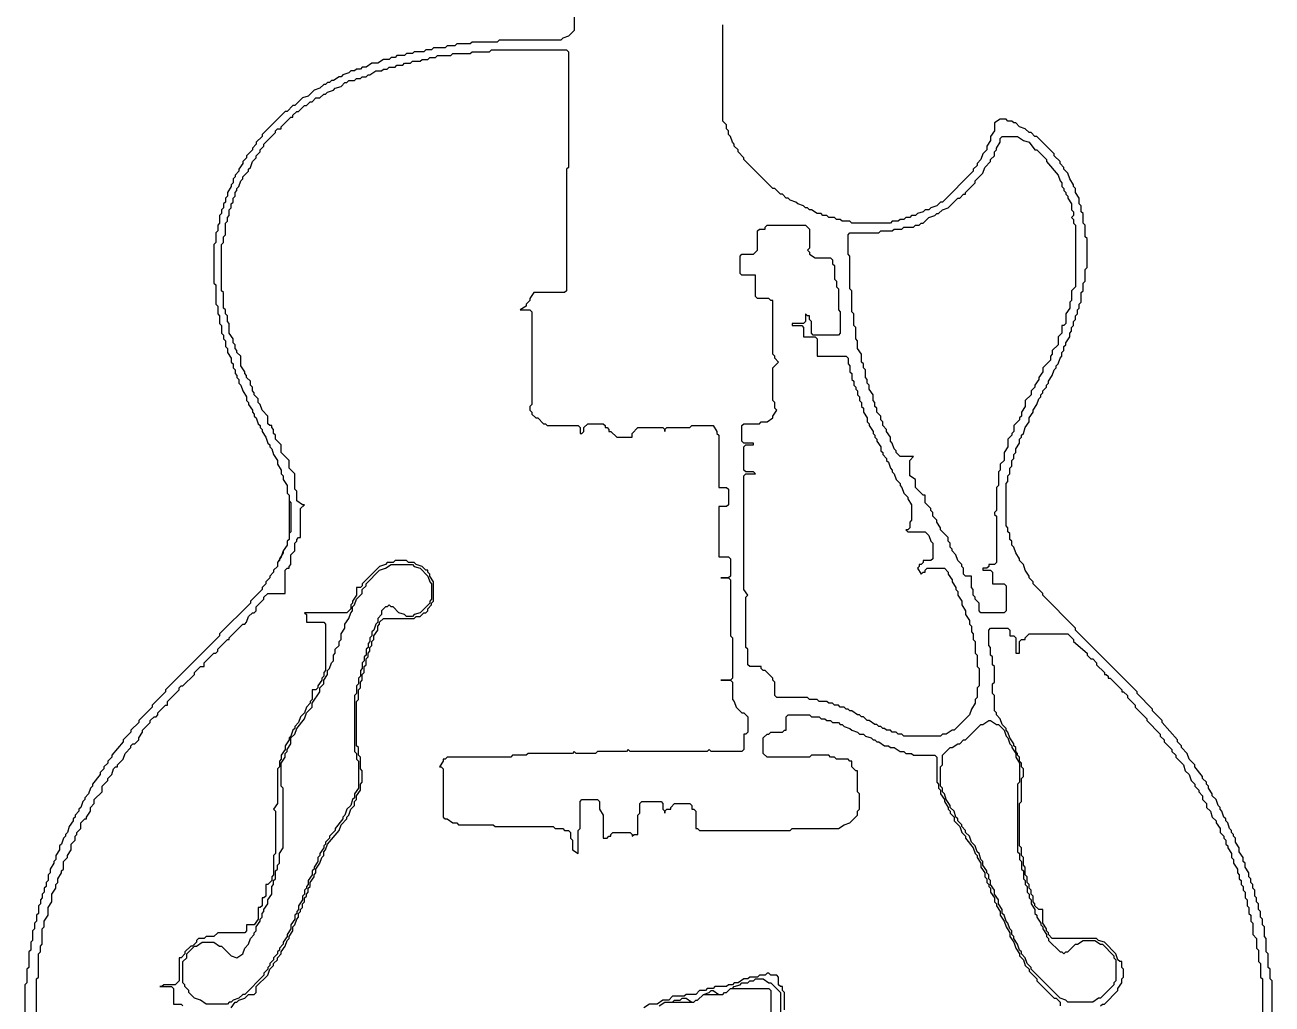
# Model space of a CAD drawing. Extents: x 10 to 581, y 10 to 1145.
# Drawn here: x 10 to 581, y 234 to 683 of the extents above; entities that cross this region are included whole.
import ezdxf

# ---------------------------------------------------------------- set-up
doc = ezdxf.new("R2010")
doc.units = 0
for name, color, linetype in [('BODY_OUTLINE', 7, 'Continuous'), ('CONTROL_CAVITY', 7, 'Continuous'), ('UNKNOWN', 7, 'Continuous')]:
    doc.layers.add(name, color=color, linetype=linetype)

msp = doc.modelspace()

# ---------------------------------------------------------------- linework, layer by layer
at = {"layer": 'BODY_OUTLINE'}
for points in [[(261.61, 722.46), (261.61, 680.08), (258.96, 677.44), (256.32, 676.55), (255.43, 675.67), (227.18, 675.67), (226.3, 674.79), (214.82, 674.79), (213.94, 673.9), (207.76, 673.9), (206.88, 673.02), (203.34, 673.02), (202.46, 672.14), (197.16, 672.14), (196.28, 671.26), (193.63, 671.26), (192.75, 670.37), (188.34, 670.37), (187.45, 669.49), (184.8, 669.49), (183.92, 668.61), (180.39, 668.61), (179.51, 667.72), (177.74, 667.72), (176.86, 666.84), (174.21, 666.84), (171.56, 665.08), (168.91, 665.08), (166.26, 663.31), (164.5, 663.31), (163.62, 662.43), (161.85, 662.43), (160.97, 661.54), (159.2, 661.54), (158.32, 660.66), (155.67, 659.78), (154.79, 658.9), (153.9, 658.9), (151.26, 657.13), (150.37, 657.13), (149.49, 656.25), (148.61, 656.25), (147.72, 655.36), (146.84, 655.36), (145.08, 653.6), (142.43, 652.72), (139.78, 650.07), (137.13, 649.19), (133.6, 645.65), (132.72, 645.65), (130.07, 643.01), (129.19, 643.01), (118.59, 632.41), (118.59, 631.53), (115.94, 628.88), (115.94, 628), (114.18, 626.23), (114.18, 625.35), (111.53, 622.7), (111.53, 621.82), (109.76, 620.05), (109.76, 619.17), (108, 616.52), (108, 615.64), (106.23, 613.87), (106.23, 612.99), (105.35, 612.11), (105.35, 610.34), (104.47, 609.46), (104.47, 608.57), (102.7, 605.93), (102.7, 604.16), (101.82, 603.28), (101.82, 601.51), (100.93, 600.63), (100.93, 598.86), (100.05, 597.98), (100.05, 596.21), (99.17, 595.33), (99.17, 591.8), (98.29, 590.92), (98.29, 588.27), (97.4, 587.39), (97.4, 582.97), (96.52, 582.09), (96.52, 564.43), (97.4, 563.55), (97.4, 554.72), (98.29, 553.84), (98.29, 550.31), (99.17, 549.42), (99.17, 545.89), (100.05, 545.01), (100.05, 541.48), (100.93, 540.59), (100.93, 538.83), (101.82, 537.95), (101.82, 535.3), (102.7, 534.41), (102.7, 532.65), (104.47, 530), (104.47, 528.23), (105.35, 527.35), (105.35, 525.59), (106.23, 524.7), (106.23, 522.94), (107.11, 522.05), (107.11, 521.17), (108, 520.29), (108, 518.52), (108.88, 517.64), (109.76, 514.99), (111.53, 512.34), (111.53, 510.58), (112.41, 509.69), (112.41, 508.81), (114.18, 506.16), (114.18, 505.28), (115.06, 504.4), (115.06, 503.51), (115.94, 502.63), (116.83, 499.98), (117.71, 499.1), (117.71, 498.22), (118.59, 497.33), (118.59, 496.45), (120.36, 493.8), (121.24, 491.15), (122.12, 490.27), (122.12, 489.39), (123.01, 488.51), (123.89, 485.86), (125.65, 483.21), (125.65, 481.44), (127.42, 478.79), (127.42, 477.03), (128.3, 476.15), (128.3, 474.38), (130.07, 471.73), (130.07, 468.2), (130.95, 467.32), (130.95, 464.67), (131.83, 463.79), (131.83, 450.54), (130.95, 449.66), (130.95, 447.01), (130.07, 446.13), (130.07, 444.36), (128.3, 441.71), (128.3, 440.83), (126.54, 438.18), (126.54, 437.3), (125.65, 436.42), (125.65, 434.65), (123.89, 432.89), (123.89, 432), (122.12, 430.24), (122.12, 429.35), (120.36, 427.59), (120.36, 426.71), (118.59, 424.94), (118.59, 424.06), (113.29, 418.76), (113.29, 417.88), (99.17, 403.75), (99.17, 402.87), (74.45, 378.15), (74.45, 377.27), (68.27, 371.09), (68.27, 370.2), (62.09, 364.02), (62.09, 363.14), (58.56, 359.61), (58.56, 358.73), (55.03, 355.2), (55.03, 354.31), (49.73, 348.13), (49.73, 347.25), (47.96, 345.48), (47.96, 344.6), (46.2, 342.84), (46.2, 341.95), (44.43, 340.19), (44.43, 339.3), (40.9, 334.89), (40.9, 334.01), (40.02, 333.12), (39.13, 330.48), (37.37, 328.71), (37.37, 327.83), (36.49, 326.94), (35.6, 324.3), (34.72, 323.41), (34.72, 322.53), (32.95, 320.76), (32.95, 319.88), (32.07, 319), (32.07, 318.12), (30.31, 315.47), (29.42, 312.82), (28.54, 311.94), (28.54, 311.05), (27.66, 310.17), (26.77, 307.52), (25.89, 306.64), (25.89, 304.87), (24.13, 302.22), (24.13, 300.46), (23.24, 299.58), (23.24, 298.69), (21.48, 296.04), (21.48, 294.28), (20.59, 293.4), (20.59, 290.75), (19.71, 289.86), (19.71, 288.1), (18.83, 287.22), (18.83, 285.45), (17.95, 284.57), (17.95, 282.8), (17.06, 281.92), (17.06, 280.15), (16.18, 279.27), (16.18, 275.74), (15.3, 274.86), (15.3, 272.21), (14.41, 271.32), (14.41, 268.68), (13.53, 267.79), (13.53, 263.38), (12.65, 262.5), (12.65, 258.96), (11.77, 258.08), (11.77, 251.02), (10.88, 250.14), (10.88, 243.96), (10, 243.07), (10, 219.24)], [(261.61, 722.46), (261.61, 680.08), (258.96, 677.44), (256.32, 676.55), (255.43, 675.67), (227.18, 675.67), (226.3, 674.79), (214.82, 674.79), (213.94, 673.9), (207.76, 673.9), (206.88, 673.02), (203.34, 673.02), (202.46, 672.14), (197.16, 672.14), (196.28, 671.26), (193.63, 671.26), (192.75, 670.37), (188.34, 670.37), (187.45, 669.49), (184.8, 669.49), (183.92, 668.61), (180.39, 668.61), (179.51, 667.72), (177.74, 667.72), (176.86, 666.84), (174.21, 666.84), (171.56, 665.08), (168.91, 665.08), (166.26, 663.31), (164.5, 663.31), (163.62, 662.43), (161.85, 662.43), (160.97, 661.54), (159.2, 661.54), (158.32, 660.66), (155.67, 659.78), (154.79, 658.9), (153.9, 658.9), (151.26, 657.13), (150.37, 657.13), (149.49, 656.25), (148.61, 656.25), (147.72, 655.36), (146.84, 655.36), (145.08, 653.6), (142.43, 652.72), (139.78, 650.07), (137.13, 649.19), (133.6, 645.65), (132.72, 645.65), (130.07, 643.01), (129.19, 643.01), (118.59, 632.41), (118.59, 631.53), (115.94, 628.88), (115.94, 628), (114.18, 626.23), (114.18, 625.35), (111.53, 622.7), (111.53, 621.82), (109.76, 620.05), (109.76, 619.17), (108, 616.52), (108, 615.64), (106.23, 613.87), (106.23, 612.99), (105.35, 612.11), (105.35, 610.34), (104.47, 609.46), (104.47, 608.57), (102.7, 605.93), (102.7, 604.16), (101.82, 603.28), (101.82, 601.51), (100.93, 600.63), (100.93, 598.86), (100.05, 597.98), (100.05, 596.21), (99.17, 595.33), (99.17, 591.8), (98.29, 590.92), (98.29, 588.27), (97.4, 587.39), (97.4, 582.97), (96.52, 582.09), (96.52, 564.43), (97.4, 563.55), (97.4, 554.72), (98.29, 553.84), (98.29, 550.31), (99.17, 549.42), (99.17, 545.89), (100.05, 545.01), (100.05, 541.48), (100.93, 540.59), (100.93, 538.83), (101.82, 537.95), (101.82, 535.3), (102.7, 534.41), (102.7, 532.65), (104.47, 530), (104.47, 528.23), (105.35, 527.35), (105.35, 525.59), (106.23, 524.7), (106.23, 522.94), (107.11, 522.05), (107.11, 521.17), (108, 520.29), (108, 518.52), (108.88, 517.64), (109.76, 514.99), (111.53, 512.34), (111.53, 510.58), (112.41, 509.69), (112.41, 508.81), (114.18, 506.16), (114.18, 505.28), (115.06, 504.4), (115.06, 503.51), (115.94, 502.63), (116.83, 499.98), (117.71, 499.1), (117.71, 498.22), (118.59, 497.33), (118.59, 496.45), (120.36, 493.8), (121.24, 491.15), (122.12, 490.27), (122.12, 489.39), (123.01, 488.51), (123.89, 485.86), (125.65, 483.21), (125.65, 481.44), (127.42, 478.79), (127.42, 477.03), (128.3, 476.15), (128.3, 474.38), (130.07, 471.73), (130.07, 468.2), (130.95, 467.32), (130.95, 447.01), (130.07, 446.13), (130.07, 444.36), (128.3, 441.71), (127.42, 439.07), (125.65, 436.42), (125.65, 434.65), (123.89, 432.89), (123.89, 432), (122.12, 430.24), (122.12, 429.35), (120.36, 427.59), (120.36, 426.71), (118.59, 424.94), (118.59, 424.06), (113.29, 418.76), (113.29, 417.88), (99.17, 403.75), (99.17, 402.87), (74.45, 378.15), (74.45, 377.27), (68.27, 371.09), (68.27, 370.2), (62.09, 364.02), (62.09, 363.14), (58.56, 359.61), (58.56, 358.73), (55.03, 355.2), (55.03, 354.31), (49.73, 348.13), (49.73, 347.25), (47.96, 345.48), (47.96, 344.6), (46.2, 342.84), (46.2, 341.95), (44.43, 340.19), (44.43, 339.3), (40.9, 334.89), (40.9, 334.01), (40.02, 333.12), (39.13, 330.48), (37.37, 328.71), (37.37, 327.83), (36.49, 326.94), (35.6, 324.3), (34.72, 323.41), (34.72, 322.53), (32.95, 320.76), (32.95, 319.88), (32.07, 319), (32.07, 318.12), (30.31, 315.47), (29.42, 312.82), (28.54, 311.94), (28.54, 311.05), (27.66, 310.17), (26.77, 307.52), (25.89, 306.64), (25.89, 304.87), (24.13, 302.22), (24.13, 300.46), (23.24, 299.58), (23.24, 298.69), (21.48, 296.04), (21.48, 294.28), (20.59, 293.4), (20.59, 290.75), (19.71, 289.86), (19.71, 288.1), (18.83, 287.22), (18.83, 285.45), (17.95, 284.57), (17.95, 282.8), (17.06, 281.92), (17.06, 280.15), (16.18, 279.27), (16.18, 275.74), (15.3, 274.86), (15.3, 272.21), (14.41, 271.32), (14.41, 268.68), (13.53, 267.79), (13.53, 263.38), (12.65, 262.5), (12.65, 258.96), (11.77, 258.08), (11.77, 251.02), (10.88, 250.14), (10.88, 243.96), (10, 243.07), (10, 219.24)], [(581.21, 213.06), (581.21, 244.84), (580.32, 245.72), (580.32, 250.14), (579.44, 251.02), (579.44, 257.2), (578.56, 258.08), (578.56, 264.26), (577.67, 265.14), (577.67, 269.56), (576.79, 270.44), (576.79, 273.09), (575.91, 273.97), (575.91, 276.62), (575.03, 277.5), (575.03, 280.15), (574.14, 281.04), (574.14, 282.8), (573.26, 283.68), (573.26, 286.33), (572.38, 287.22), (572.38, 288.98), (571.49, 289.86), (571.49, 291.63), (570.61, 292.51), (570.61, 294.28), (568.85, 296.93), (568.85, 298.69), (567.96, 299.58), (567.96, 301.34), (566.2, 303.99), (566.2, 305.76), (564.43, 308.4), (564.43, 310.17), (563.55, 311.05), (563.55, 311.94), (562.67, 312.82), (562.67, 313.7), (561.78, 314.58), (560.9, 317.23), (560.02, 318.12), (560.02, 319), (559.13, 319.88), (558.25, 322.53), (557.37, 323.41), (557.37, 324.3), (556.49, 325.18), (555.6, 327.83), (553.84, 329.59), (553.84, 330.48), (552.07, 333.12), (552.07, 334.01), (551.19, 334.89), (551.19, 335.77), (549.42, 337.54), (549.42, 338.42), (545.89, 342.84), (545.89, 343.72), (543.24, 346.37), (542.36, 349.02), (539.71, 351.66), (539.71, 352.55), (537.95, 354.31), (537.95, 355.2), (530.88, 363.14), (530.88, 364.02), (526.47, 368.44), (526.47, 369.32), (519.41, 376.38), (519.41, 377.27), (491.15, 405.52), (491.15, 406.4), (476.15, 421.41), (476.15, 422.29), (471.73, 426.71), (471.73, 427.59), (469.97, 429.35), (469.97, 430.24), (468.2, 432.89), (467.32, 435.53), (465.55, 437.3), (465.55, 438.18), (463.79, 440.83), (462.9, 443.48), (462.02, 444.36), (462.02, 446.13), (461.14, 447.01), (461.14, 449.66), (460.25, 450.54), (460.25, 452.31), (459.37, 453.19), (459.37, 472.61), (460.25, 473.5), (460.25, 476.15), (461.14, 477.03), (461.14, 479.68), (462.02, 480.56), (462.02, 483.21), (462.9, 484.09), (462.9, 485.86), (463.79, 486.74), (463.79, 488.51), (465.55, 491.15), (465.55, 492.92), (466.43, 493.8), (466.43, 494.69), (467.32, 495.57), (468.2, 498.22), (469.97, 500.87), (469.97, 502.63), (471.73, 505.28), (471.73, 506.16), (473.5, 508.81), (474.38, 511.46), (475.26, 512.34), (475.26, 513.23), (476.15, 514.11), (476.15, 514.99), (477.91, 516.76), (477.91, 517.64), (478.79, 518.52), (478.79, 519.41), (480.56, 522.05), (481.44, 524.7), (482.33, 525.59), (482.33, 526.47), (483.21, 527.35), (484.09, 530), (484.97, 530.88), (484.97, 532.65), (485.86, 533.53), (485.86, 535.3), (486.74, 536.18), (486.74, 537.06), (488.51, 539.71), (488.51, 541.48), (489.39, 542.36), (489.39, 544.13), (490.27, 545.01), (490.27, 546.77), (491.15, 547.66), (491.15, 549.42), (492.04, 550.31), (492.04, 552.07), (492.92, 552.95), (492.92, 554.72), (493.8, 555.6), (493.8, 560.02), (494.69, 560.9), (494.69, 564.43), (495.57, 565.31), (495.57, 570.61), (496.45, 571.49), (496.45, 584.74), (495.57, 585.62), (495.57, 590.92), (494.69, 591.8), (494.69, 596.21), (493.8, 597.1), (493.8, 599.75), (492.92, 600.63), (492.92, 603.28), (491.15, 605.93), (491.15, 607.69), (490.27, 608.57), (490.27, 609.46), (488.51, 612.11), (487.62, 614.75), (485.86, 616.52), (485.86, 617.4), (484.09, 619.17), (484.09, 620.05), (481.44, 622.7), (481.44, 623.58), (473.5, 631.53), (472.61, 631.53), (470.85, 633.29), (469.97, 633.29), (468.2, 635.06), (465.55, 635.94), (463.79, 637.71), (462.9, 637.71), (462.02, 638.59), (460.25, 638.59), (459.37, 639.47), (456.72, 639.47), (454.07, 637.71), (454.07, 634.18), (452.31, 631.53), (452.31, 629.76), (450.54, 627.11), (450.54, 625.35), (448.78, 623.58), (447.89, 620.93), (446.13, 619.17), (446.13, 618.29), (444.36, 616.52), (444.36, 615.64), (430.24, 601.51), (429.35, 601.51), (427.59, 599.75), (424.94, 598.86), (424.06, 597.98), (422.29, 597.98), (421.41, 597.1), (418.76, 596.21), (417.88, 595.33), (416.11, 595.33), (415.23, 594.45), (413.46, 594.45), (412.58, 593.57), (410.81, 593.57), (409.93, 592.68), (407.28, 592.68), (406.4, 591.8), (388.74, 591.8), (387.86, 592.68), (384.33, 592.68), (383.45, 593.57), (381.68, 593.57), (380.8, 594.45), (378.15, 594.45), (377.27, 595.33), (375.5, 595.33), (374.62, 596.21), (372.85, 596.21), (370.2, 597.98), (369.32, 597.98), (368.44, 598.86), (367.56, 598.86), (366.67, 599.75), (364.02, 600.63), (363.14, 601.51), (360.49, 602.39), (359.61, 603.28), (358.73, 603.28), (356.96, 605.04), (356.08, 605.04), (353.43, 607.69), (352.55, 607.69), (339.3, 620.93), (339.3, 621.82), (336.66, 624.47), (336.66, 625.35), (334.89, 627.11), (334.89, 628), (334.01, 628.88), (333.12, 631.53), (332.24, 632.41), (332.24, 634.18), (331.36, 635.06), (331.36, 636.83), (329.59, 638.59), (329.59, 682.73)], [(581.21, 213.06), (581.21, 244.84), (580.32, 245.72), (580.32, 250.14), (579.44, 251.02), (579.44, 257.2), (578.56, 258.08), (578.56, 264.26), (577.67, 265.14), (577.67, 269.56), (576.79, 270.44), (576.79, 273.09), (575.91, 273.97), (575.91, 276.62), (575.03, 277.5), (575.03, 280.15), (574.14, 281.04), (574.14, 282.8), (573.26, 283.68), (573.26, 286.33), (572.38, 287.22), (572.38, 288.98), (571.49, 289.86), (571.49, 291.63), (570.61, 292.51), (570.61, 294.28), (568.85, 296.93), (568.85, 298.69), (567.96, 299.58), (567.96, 301.34), (566.2, 303.99), (566.2, 305.76), (564.43, 308.4), (564.43, 310.17), (563.55, 311.05), (563.55, 311.94), (562.67, 312.82), (562.67, 313.7), (561.78, 314.58), (560.9, 317.23), (560.02, 318.12), (560.02, 319), (559.13, 319.88), (558.25, 322.53), (557.37, 323.41), (557.37, 324.3), (556.49, 325.18), (555.6, 327.83), (553.84, 329.59), (553.84, 330.48), (552.07, 333.12), (552.07, 334.01), (551.19, 334.89), (551.19, 335.77), (549.42, 337.54), (549.42, 338.42), (545.89, 342.84), (545.89, 343.72), (543.24, 346.37), (542.36, 349.02), (539.71, 351.66), (539.71, 352.55), (537.95, 354.31), (537.95, 355.2), (530.88, 363.14), (530.88, 364.02), (526.47, 368.44), (526.47, 369.32), (519.41, 376.38), (519.41, 377.27), (491.15, 405.52), (491.15, 406.4), (476.15, 421.41), (476.15, 422.29), (471.73, 426.71), (471.73, 427.59), (469.97, 429.35), (469.97, 430.24), (468.2, 432.89), (467.32, 435.53), (465.55, 437.3), (465.55, 438.18), (463.79, 440.83), (462.9, 443.48), (462.02, 444.36), (462.02, 446.13), (461.14, 447.01), (461.14, 449.66), (460.25, 450.54), (460.25, 452.31), (459.37, 453.19), (459.37, 472.61), (460.25, 473.5), (460.25, 476.15), (461.14, 477.03), (461.14, 479.68), (462.02, 480.56), (462.02, 483.21), (462.9, 484.09), (462.9, 485.86), (463.79, 486.74), (463.79, 488.51), (465.55, 491.15), (465.55, 492.92), (466.43, 493.8), (466.43, 494.69), (467.32, 495.57), (468.2, 498.22), (469.97, 500.87), (469.97, 502.63), (471.73, 505.28), (471.73, 506.16), (473.5, 508.81), (474.38, 511.46), (475.26, 512.34), (475.26, 513.23), (476.15, 514.11), (476.15, 514.99), (477.91, 516.76), (477.91, 517.64), (478.79, 518.52), (478.79, 519.41), (480.56, 522.05), (481.44, 524.7), (482.33, 525.59), (482.33, 526.47), (483.21, 527.35), (484.09, 530), (484.97, 530.88), (484.97, 532.65), (485.86, 533.53), (485.86, 535.3), (486.74, 536.18), (486.74, 537.06), (488.51, 539.71), (488.51, 541.48), (489.39, 542.36), (489.39, 544.13), (490.27, 545.01), (490.27, 546.77), (491.15, 547.66), (491.15, 549.42), (492.04, 550.31), (492.04, 552.07), (492.92, 552.95), (492.92, 554.72), (493.8, 555.6), (493.8, 560.02), (494.69, 560.9), (494.69, 564.43), (495.57, 565.31), (495.57, 570.61), (496.45, 571.49), (496.45, 584.74), (495.57, 585.62), (495.57, 590.92), (494.69, 591.8), (494.69, 596.21), (493.8, 597.1), (493.8, 599.75), (492.92, 600.63), (492.92, 603.28), (491.15, 605.93), (491.15, 607.69), (490.27, 608.57), (490.27, 609.46), (488.51, 612.11), (487.62, 614.75), (485.86, 616.52), (485.86, 617.4), (484.09, 619.17), (484.09, 620.05), (481.44, 622.7), (481.44, 623.58), (473.5, 631.53), (472.61, 631.53), (470.85, 633.29), (469.97, 633.29), (468.2, 635.06), (465.55, 635.94), (463.79, 637.71), (462.9, 637.71), (462.02, 638.59), (460.25, 638.59), (459.37, 639.47), (456.72, 639.47), (454.07, 637.71), (454.07, 634.18), (452.31, 631.53), (452.31, 629.76), (450.54, 627.11), (450.54, 625.35), (448.78, 623.58), (447.89, 620.93), (446.13, 619.17), (446.13, 618.29), (444.36, 616.52), (444.36, 615.64), (430.24, 601.51), (429.35, 601.51), (427.59, 599.75), (424.94, 598.86), (424.06, 597.98), (422.29, 597.98), (421.41, 597.1), (418.76, 596.21), (417.88, 595.33), (416.11, 595.33), (415.23, 594.45), (413.46, 594.45), (412.58, 593.57), (410.81, 593.57), (409.93, 592.68), (407.28, 592.68), (406.4, 591.8), (388.74, 591.8), (387.86, 592.68), (384.33, 592.68), (383.45, 593.57), (381.68, 593.57), (380.8, 594.45), (378.15, 594.45), (377.27, 595.33), (375.5, 595.33), (374.62, 596.21), (372.85, 596.21), (370.2, 597.98), (369.32, 597.98), (368.44, 598.86), (367.56, 598.86), (366.67, 599.75), (364.02, 600.63), (363.14, 601.51), (360.49, 602.39), (359.61, 603.28), (358.73, 603.28), (356.96, 605.04), (356.08, 605.04), (353.43, 607.69), (352.55, 607.69), (339.3, 620.93), (339.3, 621.82), (336.66, 624.47), (336.66, 625.35), (334.89, 627.11), (334.89, 628), (334.01, 628.88), (333.12, 631.53), (332.24, 632.41), (332.24, 634.18), (331.36, 635.06), (331.36, 636.83), (329.59, 638.59), (329.59, 682.73)], [(15.3, 209.52), (15.3, 245.72), (16.18, 246.6), (16.18, 257.2), (17.06, 258.08), (17.06, 260.73), (17.95, 261.61), (17.95, 268.68), (18.83, 269.56), (18.83, 272.21), (20.59, 274.86), (20.59, 278.39), (22.36, 281.04), (22.36, 284.57), (24.13, 287.22), (24.13, 288.98), (25.01, 289.86), (25.01, 291.63), (26.77, 294.28), (26.77, 295.16), (27.66, 296.04), (27.66, 299.58), (29.42, 301.34), (29.42, 302.22), (31.19, 304.87), (31.19, 307.52), (32.95, 309.29), (32.95, 311.05), (33.84, 311.94), (33.84, 312.82), (35.6, 314.58), (35.6, 317.23), (37.37, 319), (38.25, 319), (38.25, 319.88), (40.02, 322.53), (40.02, 324.3), (41.78, 326.06), (41.78, 327.83), (45.31, 331.36), (45.31, 334.01), (47.96, 336.66), (47.96, 337.54), (49.73, 339.3), (50.61, 341.95), (51.49, 342.84), (52.38, 342.84), (52.38, 343.72), (55.03, 346.37), (55.91, 349.02), (58.56, 351.66), (58.56, 352.55), (59.44, 353.43), (60.32, 353.43), (62.09, 355.2), (62.09, 356.08), (63.85, 358.73), (63.85, 359.61), (67.39, 363.14), (67.39, 364.02), (69.15, 365.79), (70.03, 365.79), (70.92, 366.67), (70.92, 367.56), (74.45, 371.09), (75.33, 371.09), (75.33, 372.85), (80.63, 378.15), (80.63, 379.03), (81.51, 379.92), (82.39, 379.92), (87.69, 385.21), (87.69, 386.1), (90.34, 388.74), (92.11, 388.74), (92.11, 390.51), (96.52, 394.92), (97.4, 394.92), (98.29, 395.81), (98.29, 396.69), (102.7, 401.1), (103.58, 401.1), (103.58, 401.99), (109.76, 408.17), (110.65, 408.17), (111.53, 409.05), (112.41, 411.7), (114.18, 413.46), (115.06, 413.46), (115.94, 414.35), (115.94, 416.11), (119.47, 419.64), (119.47, 420.53), (121.24, 422.29), (129.19, 422.29), (129.19, 432.89), (130.07, 433.77), (130.95, 433.77), (130.95, 434.65), (131.83, 435.53), (131.83, 439.95), (133.6, 441.71), (133.6, 445.25), (134.48, 446.13), (134.48, 447.01), (135.37, 447.89), (136.25, 447.89), (136.25, 461.14), (138.01, 462.9), (137.13, 462.9), (134.48, 464.67), (134.48, 469.08), (133.6, 469.97), (133.6, 477.03), (130.95, 479.68), (130.95, 483.21), (127.42, 486.74), (127.42, 490.27), (124.77, 492.92), (124.77, 494.69), (123.89, 495.57), (123.89, 497.33), (123.01, 498.22), (123.01, 499.1), (122.12, 499.1), (121.24, 499.98), (121.24, 503.51), (118.59, 506.16), (117.71, 508.81), (116.83, 509.69), (116.83, 511.46), (115.06, 513.23), (115.06, 514.11), (114.18, 514.99), (114.18, 516.76), (113.29, 517.64), (113.29, 519.41), (111.53, 521.17), (111.53, 522.05), (110.65, 522.94), (110.65, 523.82), (108.88, 526.47), (108.88, 530.88), (107.11, 532.65), (107.11, 533.53), (106.23, 534.41), (106.23, 536.18), (105.35, 537.06), (105.35, 538.83), (103.58, 541.48), (103.58, 545.89), (102.7, 546.77), (102.7, 549.42), (101.82, 550.31), (101.82, 552.07), (100.93, 552.95), (100.93, 560.02), (100.05, 560.9), (100.05, 582.09), (100.93, 582.97), (100.93, 585.62), (101.82, 586.5), (101.82, 591.8), (102.7, 592.68), (102.7, 594.45), (103.58, 595.33), (103.58, 597.98), (104.47, 598.86), (104.47, 600.63), (105.35, 601.51), (105.35, 603.28), (106.23, 604.16), (106.23, 605.93), (107.11, 606.81), (107.11, 607.69), (108, 608.57), (108.88, 611.22), (109.76, 612.11), (109.76, 612.99), (112.41, 615.64), (112.41, 616.52), (113.29, 617.4), (114.18, 620.05), (115.94, 621.82), (115.94, 622.7), (117.71, 624.47), (117.71, 625.35), (119.47, 627.11), (119.47, 628), (124.77, 633.29), (124.77, 634.18), (125.65, 635.06), (127.42, 635.06), (127.42, 635.94), (131.83, 640.36), (132.72, 640.36), (132.72, 641.24), (134.48, 643.01), (135.37, 643.01), (138.01, 645.65), (138.9, 645.65), (140.66, 647.42), (141.54, 647.42), (143.31, 649.19), (145.08, 649.19), (146.84, 650.95), (147.72, 650.95), (148.61, 651.83), (151.26, 652.72), (152.14, 653.6), (154.79, 654.48), (156.55, 656.25), (157.44, 656.25), (158.32, 657.13), (160.97, 657.13), (161.85, 658.01), (163.62, 658.01), (164.5, 658.9), (166.26, 658.9), (167.15, 659.78), (168.03, 659.78), (170.68, 661.54), (173.33, 661.54), (174.21, 662.43), (175.98, 662.43), (176.86, 663.31), (179.51, 663.31), (180.39, 664.19), (183.04, 664.19), (183.92, 665.08), (186.57, 665.08), (187.45, 665.96), (190.98, 665.96), (191.87, 666.84), (194.52, 666.84), (195.4, 667.72), (198.05, 667.72), (198.93, 668.61), (205.11, 668.61), (205.99, 669.49), (213.94, 669.49), (214.82, 670.37), (222.77, 670.37), (223.65, 671.26), (258.08, 671.26), (258.96, 670.37), (258.96, 617.4), (258.08, 616.52), (258.08, 560.9), (257.2, 560.02), (243.07, 560.02), (241.31, 557.37), (241.31, 556.49), (239.54, 554.72), (239.54, 553.84), (236.89, 552.07), (241.31, 552.07), (242.19, 551.19), (242.19, 508.81), (241.31, 507.93), (241.31, 506.16), (242.19, 505.28), (242.19, 504.4), (243.96, 502.63), (244.84, 502.63), (247.49, 499.98), (248.37, 499.98), (249.25, 499.1), (263.38, 499.1), (264.26, 498.22), (264.26, 495.57), (265.14, 495.57), (266.03, 496.45), (266.03, 498.22), (267.79, 499.98), (274.86, 499.98), (275.74, 499.1), (275.74, 498.22), (276.62, 498.22), (277.5, 497.33), (277.5, 496.45), (278.39, 496.45), (281.04, 493.8), (288.1, 493.8), (288.1, 495.57), (290.75, 498.22), (302.22, 498.22), (303.11, 497.33), (303.11, 496.45), (303.11, 497.33), (303.99, 498.22), (314.58, 498.22), (315.47, 499.1), (325.18, 499.1), (326.94, 496.45), (326.94, 495.57), (327.83, 494.69), (327.83, 470.85), (331.36, 470.85), (332.24, 469.97), (332.24, 462.9), (331.36, 462.02), (327.83, 462.02), (327.83, 439.07), (332.24, 439.07), (333.12, 438.18), (333.12, 430.24), (332.24, 429.35), (328.71, 429.35), (332.24, 429.35), (333.12, 428.47), (333.12, 402.87), (334.01, 401.99), (334.01, 383.45), (333.12, 382.56), (328.71, 382.56), (333.12, 382.56), (334.01, 381.68), (334.01, 373.74), (334.89, 372.85), (335.77, 370.2), (338.42, 367.56), (339.3, 367.56), (341.07, 365.79), (341.07, 358.73), (340.19, 357.84), (339.3, 357.84), (339.3, 350.78), (338.42, 349.9), (324.3, 349.9), (323.41, 350.78), (322.53, 349.9), (287.22, 349.9), (286.33, 350.78), (285.45, 349.9), (272.21, 349.9), (271.32, 349.02), (262.5, 349.02), (261.61, 349.9), (260.73, 349.02), (240.42, 349.02), (239.54, 348.13), (233.36, 348.13), (232.48, 347.25), (203.34, 347.25), (202.46, 346.37), (201.58, 346.37), (201.58, 345.48), (199.81, 342.84), (200.7, 342.84), (201.58, 341.95), (201.58, 319.88), (202.46, 319), (203.34, 319), (205.99, 317.23), (207.76, 317.23), (208.64, 316.35), (224.53, 316.35), (225.42, 315.47), (251.9, 315.47), (252.78, 314.58), (256.32, 314.58), (257.2, 313.7), (258.96, 313.7), (259.85, 312.82), (259.85, 310.17), (260.73, 309.29), (260.73, 304.87), (263.38, 303.11), (263.38, 313.7), (264.26, 314.58), (264.26, 326.94), (265.14, 327.83), (272.21, 327.83), (273.09, 326.94), (273.09, 323.41), (274.86, 320.76), (274.86, 310.17), (276.62, 310.17), (277.5, 311.05), (278.39, 311.05), (278.39, 311.94), (279.27, 312.82), (287.22, 312.82), (288.1, 311.94), (288.1, 311.05), (288.98, 311.94), (290.75, 311.94), (290.75, 320.76), (291.63, 321.65), (291.63, 326.06), (292.51, 326.94), (301.34, 326.94), (302.22, 326.06), (302.22, 323.41), (303.11, 322.53), (303.11, 321.65), (303.11, 322.53), (303.99, 323.41), (305.76, 323.41), (305.76, 324.3), (307.52, 326.06), (314.58, 326.06), (315.47, 325.18), (315.47, 323.41), (316.35, 323.41), (317.23, 322.53), (317.23, 314.58), (318.12, 314.58), (319, 313.7), (360.49, 313.7), (361.38, 314.58), (382.56, 314.58), (385.21, 316.35), (387.86, 317.23), (391.39, 320.76), (391.39, 322.53), (392.28, 323.41), (392.28, 330.48), (391.39, 331.36), (391.39, 341.07), (390.51, 341.07), (388.74, 342.84), (388.74, 345.48), (387.86, 345.48), (386.98, 346.37), (381.68, 346.37), (380.8, 347.25), (379.03, 347.25), (378.15, 348.13), (370.2, 348.13), (369.32, 347.25), (349.9, 347.25), (348.13, 349.02), (348.13, 356.08), (349.9, 357.84), (350.78, 357.84), (351.66, 358.73), (356.96, 358.73), (357.84, 359.61), (358.73, 359.61), (358.73, 365.79), (359.61, 366.67), (369.32, 366.67), (370.2, 365.79), (373.74, 365.79), (374.62, 364.91), (376.38, 364.91), (377.27, 364.02), (379.03, 364.02), (379.92, 363.14), (382.56, 363.14), (383.45, 362.26), (384.33, 362.26), (385.21, 361.38), (387.86, 360.49), (388.74, 359.61), (391.39, 358.73), (392.28, 357.84), (394.04, 357.84), (394.92, 356.96), (397.57, 356.08), (398.46, 355.2), (399.34, 355.2), (400.22, 354.31), (401.1, 354.31), (403.75, 352.55), (405.52, 352.55), (406.4, 351.66), (408.17, 351.66), (410.81, 349.9), (412.58, 349.9), (413.46, 349.02), (416.11, 349.02), (416.99, 348.13), (426.71, 348.13), (427.59, 347.25), (427.59, 335.77), (428.47, 334.89), (428.47, 333.12), (429.35, 332.24), (429.35, 330.48), (431.12, 327.83), (431.12, 326.94), (432.89, 324.3), (432.89, 323.41), (433.77, 322.53), (433.77, 321.65), (435.53, 319.88), (435.53, 318.12), (438.18, 315.47), (439.07, 312.82), (440.83, 311.05), (440.83, 310.17), (444.36, 305.76), (445.25, 303.11), (446.13, 302.22), (446.13, 301.34), (447.89, 298.69), (447.89, 296.93), (449.66, 294.28), (449.66, 292.51), (450.54, 291.63), (450.54, 289.86), (451.43, 288.98), (451.43, 288.1), (452.31, 287.22), (452.31, 285.45), (454.07, 282.8), (454.07, 281.04), (454.96, 280.15), (454.96, 279.27), (456.72, 276.62), (456.72, 274.86), (458.49, 272.21), (459.37, 269.56), (461.14, 266.91), (461.14, 265.14), (462.9, 262.5), (463.79, 259.85), (465.55, 257.2), (465.55, 256.32), (467.32, 254.55), (468.2, 251.9), (469.97, 250.14), (469.97, 249.25), (473.5, 245.72), (473.5, 244.84), (481.44, 236.89), (482.33, 236.89), (484.09, 235.13), (484.09, 233.36)], [(502.63, 233.36), (503.51, 234.24), (504.4, 234.24), (510.58, 240.42), (510.58, 241.31), (512.34, 243.96), (512.34, 245.72), (513.23, 246.6), (513.23, 250.14), (512.34, 251.02), (512.34, 253.67), (511.46, 253.67), (510.58, 254.55), (509.69, 257.2), (504.4, 262.5), (501.75, 263.38), (500.87, 264.26), (480.56, 264.26), (478.79, 266.03), (478.79, 266.91), (477.91, 267.79), (477.91, 268.68), (476.15, 271.32), (476.15, 277.5), (474.38, 277.5), (472.61, 279.27), (472.61, 280.15), (471.73, 281.04), (471.73, 283.68), (470.85, 284.57), (470.85, 286.33), (469.97, 287.22), (469.97, 288.98), (469.08, 289.86), (469.08, 292.51), (468.2, 293.4), (468.2, 296.93), (467.32, 297.81), (467.32, 301.34), (466.43, 302.22), (466.43, 305.76), (465.55, 306.64), (465.55, 326.06), (466.43, 326.94), (466.43, 337.54), (467.32, 338.42), (467.32, 341.95), (466.43, 342.84), (466.43, 344.6), (465.55, 345.48), (465.55, 347.25), (464.67, 348.13), (464.67, 349.02), (463.79, 349.9), (463.79, 351.66), (462.9, 352.55), (462.9, 353.43), (461.14, 356.08), (460.25, 358.73), (459.37, 359.61), (459.37, 360.49), (457.61, 362.26), (456.72, 364.91), (454.96, 366.67), (454.96, 367.56), (454.07, 368.44), (454.07, 375.5), (453.19, 376.38), (453.19, 380.8), (454.07, 381.68), (454.07, 388.74), (453.19, 389.63), (453.19, 393.16), (452.31, 394.04), (452.31, 397.57), (451.43, 398.46), (451.43, 405.52), (452.31, 406.4), (460.25, 406.4), (461.14, 405.52), (461.14, 402.87), (462.9, 402.87), (463.79, 401.99), (463.79, 394.92), (465.55, 394.92), (465.55, 400.22), (466.43, 401.1), (468.2, 401.1), (468.2, 401.99), (469.97, 403.75), (487.62, 403.75), (490.27, 401.1), (490.27, 400.22), (496.45, 394.92), (496.45, 394.04), (498.22, 392.28), (499.1, 392.28), (500.87, 390.51), (500.87, 389.63), (504.4, 386.1), (504.4, 385.21), (505.28, 385.21), (506.16, 384.33), (506.16, 383.45), (507.05, 383.45), (512.34, 378.15), (512.34, 377.27), (513.23, 377.27), (514.99, 375.5), (514.99, 374.62), (518.52, 371.09), (518.52, 370.2), (523.82, 364.91), (523.82, 364.02), (530, 357.84), (530, 356.96), (531.77, 355.2), (531.77, 354.31), (535.3, 350.78), (535.3, 349.9), (537.06, 348.13), (537.06, 347.25), (540.59, 343.72), (541.48, 341.07), (543.24, 339.3), (544.13, 336.66), (545.89, 334.89), (545.89, 334.01), (547.66, 332.24), (547.66, 331.36), (549.42, 329.59), (549.42, 327.83), (551.19, 326.06), (551.19, 324.3), (552.95, 322.53), (553.84, 319.88), (555.6, 318.12), (555.6, 317.23), (557.37, 314.58), (557.37, 312.82), (559.13, 311.05), (559.13, 310.17), (560.02, 309.29), (560.02, 307.52), (560.9, 306.64), (560.9, 305.76), (562.67, 303.11), (562.67, 301.34), (563.55, 300.46), (563.55, 298.69), (565.31, 296.04), (565.31, 294.28), (566.2, 293.4), (566.2, 291.63), (567.08, 290.75), (567.08, 288.98), (567.96, 288.1), (567.96, 286.33), (568.85, 285.45), (568.85, 282.8), (569.73, 281.92), (569.73, 279.27), (570.61, 278.39), (570.61, 275.74), (571.49, 274.86), (571.49, 272.21), (572.38, 271.32), (572.38, 266.03), (574.14, 264.26), (574.14, 259.85), (575.03, 258.96), (575.03, 253.67), (575.91, 252.78), (575.91, 246.6), (576.79, 245.72), (576.79, 216.59)], [(357.84, 231.6), (357.84, 239.54), (356.96, 240.42), (356.96, 242.19), (356.08, 242.19), (355.2, 243.07), (355.2, 246.6), (354.31, 247.49), (351.66, 247.49), (350.78, 248.37), (349.9, 248.37), (349.02, 247.49), (346.37, 247.49), (345.48, 246.6), (341.95, 246.6), (341.07, 245.72), (339.3, 245.72), (336.66, 243.96), (334.89, 243.96), (334.01, 243.07), (332.24, 243.07), (331.36, 242.19), (326.06, 242.19), (325.18, 241.31), (322.53, 241.31), (321.65, 240.42), (319, 240.42), (317.23, 238.66), (312.82, 238.66), (311.94, 237.78), (306.64, 237.78), (304.87, 236.01), (302.22, 236.01), (299.58, 234.24), (296.04, 234.24), (293.4, 232.48)], [(300.46, 233.36), (303.11, 235.13), (306.64, 235.13), (307.52, 236.01), (310.17, 236.01), (311.05, 236.89), (312.82, 236.89), (315.47, 235.13), (316.35, 235.13), (317.23, 236.01), (318.12, 236.01), (320.76, 238.66), (323.41, 239.54), (324.3, 240.42), (325.18, 240.42), (327.83, 238.66), (329.59, 238.66), (330.48, 239.54), (331.36, 239.54), (333.12, 241.31), (334.01, 241.31), (334.89, 242.19), (337.54, 243.07), (338.42, 243.96), (341.07, 243.96), (341.95, 244.84), (343.72, 244.84), (344.6, 245.72), (348.13, 245.72), (350.78, 243.96), (351.66, 243.96), (356.08, 239.54), (356.08, 229.83)], [(300.46, 233.36), (303.11, 235.13), (316.35, 235.13), (317.23, 236.01), (318.12, 236.01), (320.76, 238.66), (329.59, 238.66), (330.48, 239.54), (331.36, 239.54), (333.12, 241.31), (350.78, 241.31), (351.66, 240.42), (351.66, 217.47)]]:
    msp.add_lwpolyline(points, dxfattribs=at)
for points in [[(464.67, 631.53), (467.32, 629.76), (469.97, 628.88), (472.61, 625.35), (473.5, 625.35), (477.91, 620.93), (477.91, 620.05), (483.21, 613.87), (484.09, 611.22), (484.97, 610.34), (484.97, 608.57), (485.86, 607.69), (485.86, 606.81), (486.74, 605.93), (486.74, 605.04), (487.62, 604.16), (487.62, 603.28), (489.39, 600.63), (489.39, 597.98), (490.27, 597.1), (490.27, 595.33), (489.39, 594.45), (490.27, 593.57), (490.27, 591.8), (491.15, 590.92), (491.15, 562.67), (489.39, 560.9), (489.39, 556.49), (488.51, 555.6), (488.51, 552.95), (486.74, 550.31), (486.74, 545.89), (485.86, 545.01), (484.97, 545.01), (484.97, 541.48), (483.21, 539.71), (483.21, 536.18), (480.56, 533.53), (480.56, 531.77), (479.68, 530.88), (479.68, 529.12), (476.15, 525.59), (476.15, 523.82), (474.38, 521.17), (474.38, 520.29), (472.61, 517.64), (472.61, 516.76), (470.85, 514.99), (470.85, 513.23), (468.2, 510.58), (468.2, 507.93), (466.43, 505.28), (466.43, 503.51), (465.55, 502.63), (465.55, 501.75), (462.9, 499.1), (462.9, 496.45), (462.02, 495.57), (462.02, 494.69), (460.25, 492.92), (460.25, 489.39), (458.49, 486.74), (458.49, 483.21), (456.72, 481.44), (456.72, 478.79), (455.84, 477.91), (455.84, 471.73), (454.96, 470.85), (454.96, 460.25), (454.07, 459.37), (454.07, 458.49), (454.96, 457.61), (454.96, 436.42), (454.07, 435.53), (451.43, 435.53), (451.43, 434.65), (450.54, 433.77), (448.78, 433.77), (448.78, 432.89), (452.31, 432.89), (453.19, 432), (453.19, 426.71), (458.49, 426.71), (459.37, 425.82), (459.37, 414.35), (458.49, 413.46), (447.89, 413.46), (447.01, 414.35), (447.01, 417.88), (445.25, 419.64), (445.25, 420.53), (444.36, 421.41), (444.36, 424.06), (443.48, 424.94), (443.48, 430.24), (440.83, 430.24), (439.95, 431.12), (439.95, 433.77), (439.07, 434.65), (439.07, 435.53), (437.3, 437.3), (436.42, 439.95), (434.65, 441.71), (434.65, 442.6), (433.77, 443.48), (433.77, 445.25), (432.89, 446.13), (432.89, 447.89), (429.35, 451.43), (429.35, 452.31), (427.59, 454.96), (427.59, 455.84), (425.82, 457.61), (425.82, 459.37), (424.94, 460.25), (424.94, 461.14), (422.29, 463.79), (422.29, 467.32), (421.41, 467.32), (417.88, 470.85), (417.88, 474.38), (415.23, 476.15), (415.23, 483.21), (416.99, 484.97), (410.81, 484.97), (409.05, 486.74), (409.05, 487.62), (408.17, 488.51), (407.28, 491.15), (406.4, 492.04), (406.4, 493.8), (404.63, 496.45), (404.63, 497.33), (402.87, 499.1), (402.87, 500.87), (401.99, 501.75), (401.99, 503.51), (400.22, 505.28), (400.22, 507.05), (399.34, 507.93), (399.34, 509.69), (398.46, 510.58), (398.46, 513.23), (396.69, 515.87), (396.69, 517.64), (395.81, 518.52), (395.81, 520.29), (394.92, 521.17), (394.92, 524.7), (394.04, 525.59), (394.04, 527.35), (393.16, 528.23), (393.16, 531.77), (391.39, 534.41), (391.39, 537.95), (390.51, 538.83), (390.51, 544.13), (389.63, 545.01), (389.63, 550.31), (388.74, 551.19), (388.74, 560.9), (387.86, 561.78), (387.86, 576.79), (386.98, 577.67), (386.98, 586.5), (387.86, 587.39), (401.1, 587.39), (401.99, 588.27), (407.28, 588.27), (408.17, 589.15), (411.7, 589.15), (412.58, 590.03), (416.99, 590.03), (417.88, 590.92), (419.64, 590.92), (420.53, 591.8), (421.41, 591.8), (424.06, 594.45), (426.71, 595.33), (427.59, 596.21), (428.47, 596.21), (430.24, 597.98), (432.89, 598.86), (437.3, 603.28), (438.18, 603.28), (439.95, 605.04), (440.83, 605.04), (440.83, 605.93), (445.25, 610.34), (445.25, 611.22), (448.78, 614.75), (449.66, 617.4), (452.31, 620.05), (452.31, 620.93), (454.07, 622.7), (454.07, 624.47), (454.96, 625.35), (454.96, 626.23), (456.72, 628.88), (456.72, 630.65), (457.61, 631.53)], [(349.9, 590.92), (367.56, 590.92), (369.32, 589.15), (369.32, 580.32), (368.44, 579.44), (369.32, 578.56), (369.32, 577.67), (371.97, 575.91), (379.03, 575.91), (379.92, 575.03), (379.92, 573.26), (380.8, 572.38), (380.8, 566.2), (381.68, 565.31), (381.68, 562.67), (382.56, 561.78), (382.56, 552.07), (383.45, 551.19), (383.45, 541.48), (382.56, 540.59), (371.09, 540.59), (370.2, 541.48), (370.2, 546.77), (369.32, 547.66), (369.32, 549.42), (368.44, 549.42), (367.56, 550.31), (367.56, 546.77), (366.67, 545.89), (361.38, 545.89), (361.38, 545.01), (365.79, 545.01), (366.67, 544.13), (366.67, 539.71), (371.97, 539.71), (372.85, 538.83), (372.85, 530.88), (386.1, 530.88), (386.98, 530), (386.98, 527.35), (387.86, 526.47), (387.86, 523.82), (388.74, 522.94), (388.74, 520.29), (389.63, 519.41), (389.63, 517.64), (390.51, 516.76), (390.51, 515.87), (391.39, 514.99), (391.39, 513.23), (392.28, 512.34), (392.28, 510.58), (393.16, 509.69), (393.16, 507.93), (394.04, 507.05), (394.04, 505.28), (395.81, 502.63), (395.81, 500.87), (396.69, 499.98), (396.69, 499.1), (398.46, 496.45), (398.46, 495.57), (399.34, 494.69), (399.34, 493.8), (400.22, 492.92), (400.22, 492.04), (401.99, 489.39), (401.99, 487.62), (402.87, 486.74), (402.87, 485.86), (404.63, 484.09), (404.63, 483.21), (405.52, 482.33), (406.4, 479.68), (407.28, 478.79), (407.28, 477.91), (408.17, 477.03), (409.05, 474.38), (410.81, 472.61), (410.81, 471.73), (411.7, 470.85), (412.58, 468.2), (414.35, 466.43), (414.35, 465.55), (416.11, 462.9), (416.11, 455.84), (415.23, 454.96), (415.23, 452.31), (414.35, 451.43), (413.46, 451.43), (414.35, 450.54), (422.29, 450.54), (424.06, 448.78), (424.94, 446.13), (425.82, 445.25), (425.82, 438.18), (424.94, 437.3), (421.41, 437.3), (421.41, 436.42), (420.53, 435.53), (419.64, 435.53), (419.64, 434.65), (418.76, 433.77), (420.53, 431.12), (421.41, 432), (422.29, 432), (422.29, 432.89), (423.17, 433.77), (431.12, 433.77), (432.89, 432), (432.89, 431.12), (434.65, 428.47), (434.65, 427.59), (436.42, 424.94), (436.42, 424.06), (437.3, 423.17), (437.3, 421.41), (439.07, 418.76), (439.07, 416.99), (440.83, 414.35), (440.83, 412.58), (442.6, 409.93), (442.6, 408.17), (443.48, 407.28), (443.48, 404.63), (444.36, 403.75), (444.36, 401.1), (445.25, 400.22), (445.25, 394.92), (446.13, 394.04), (446.13, 388.74), (447.01, 387.86), (447.01, 379.92), (446.13, 379.03), (446.13, 374.62), (445.25, 373.74), (445.25, 371.97), (443.48, 369.32), (442.6, 366.67), (435.53, 359.61), (434.65, 359.61), (432, 357.84), (430.24, 357.84), (429.35, 356.96), (412.58, 356.96), (411.7, 357.84), (409.93, 357.84), (409.05, 358.73), (407.28, 358.73), (406.4, 359.61), (404.63, 359.61), (403.75, 360.49), (402.87, 360.49), (401.99, 361.38), (401.1, 361.38), (400.22, 362.26), (399.34, 362.26), (396.69, 364.02), (395.81, 364.02), (394.04, 365.79), (393.16, 365.79), (392.28, 366.67), (391.39, 366.67), (388.74, 368.44), (387.86, 368.44), (386.98, 369.32), (386.1, 369.32), (385.21, 370.2), (383.45, 370.2), (382.56, 371.09), (380.8, 371.09), (379.92, 371.97), (378.15, 371.97), (377.27, 372.85), (373.74, 372.85), (372.85, 373.74), (369.32, 373.74), (368.44, 374.62), (354.31, 374.62), (353.43, 375.5), (353.43, 381.68), (352.55, 382.56), (352.55, 383.45), (349.02, 386.98), (348.13, 386.98), (347.25, 387.86), (347.25, 388.74), (341.95, 388.74), (341.07, 389.63), (341.07, 396.69), (340.19, 397.57), (340.19, 420.53), (341.07, 421.41), (339.3, 424.06), (339.3, 476.15), (340.19, 477.03), (344.6, 477.03), (343.72, 477.91), (340.19, 477.91), (339.3, 478.79), (339.3, 489.39), (340.19, 490.27), (343.72, 490.27), (343.72, 491.15), (339.3, 491.15), (338.42, 492.04), (338.42, 499.1), (339.3, 499.98), (346.37, 499.98), (347.25, 500.87), (349.9, 500.87), (352.55, 502.63), (352.55, 503.51), (354.31, 506.16), (353.43, 507.05), (353.43, 509.69), (352.55, 510.58), (352.55, 525.59), (355.2, 528.23), (353.43, 530), (353.43, 530.88), (352.55, 531.77), (352.55, 556.49), (351.66, 556.49), (350.78, 557.37), (345.48, 557.37), (344.6, 558.25), (344.6, 567.96), (338.42, 567.96), (337.54, 568.85), (337.54, 576.79), (338.42, 577.67), (343.72, 577.67), (345.48, 579.44), (345.48, 588.27), (346.37, 589.15), (349.02, 589.15), (349.02, 590.03)], [(187.45, 435.53), (188.34, 434.65), (190.98, 433.77), (194.52, 430.24), (195.4, 427.59), (196.28, 426.71), (196.28, 419.64), (195.4, 418.76), (195.4, 417.88), (190.98, 413.46), (188.34, 412.58), (187.45, 411.7), (184.8, 411.7), (183.92, 412.58), (181.27, 413.46), (178.62, 416.11), (177.74, 416.11), (176.86, 416.99), (175.98, 416.11), (175.09, 416.11), (173.33, 414.35), (173.33, 412.58), (171.56, 410.81), (171.56, 409.05), (170.68, 408.17), (169.8, 405.52), (168.91, 404.63), (168.91, 402.87), (168.03, 401.99), (168.03, 400.22), (167.15, 399.34), (167.15, 397.57), (166.26, 396.69), (166.26, 394.04), (165.38, 393.16), (165.38, 391.39), (164.5, 390.51), (164.5, 387.86), (163.62, 386.98), (163.62, 384.33), (162.73, 383.45), (162.73, 380.8), (161.85, 379.92), (161.85, 376.38), (160.97, 375.5), (160.97, 349.9), (161.85, 349.02), (161.85, 346.37), (162.73, 345.48), (162.73, 333.12), (160.97, 330.48), (160.97, 328.71), (160.08, 327.83), (159.2, 325.18), (157.44, 323.41), (156.55, 320.76), (155.67, 319.88), (155.67, 319), (152.14, 314.58), (152.14, 313.7), (149.49, 311.05), (149.49, 310.17), (147.72, 308.4), (147.72, 307.52), (146.84, 306.64), (146.84, 305.76), (145.08, 303.11), (145.08, 302.22), (144.19, 301.34), (144.19, 299.58), (142.43, 296.93), (142.43, 296.04), (141.54, 295.16), (141.54, 293.4), (139.78, 290.75), (139.78, 288.98), (138.9, 288.1), (138.9, 287.22), (138.01, 286.33), (138.01, 284.57), (137.13, 283.68), (137.13, 281.92), (135.37, 279.27), (135.37, 277.5), (134.48, 276.62), (134.48, 275.74), (133.6, 274.86), (133.6, 273.09), (131.83, 270.44), (131.83, 268.68), (130.07, 266.03), (130.07, 265.14), (128.3, 262.5), (128.3, 261.61), (126.54, 259.85), (126.54, 258.96), (125.65, 258.08), (125.65, 257.2), (123.89, 255.43), (123.89, 254.55), (122.12, 252.78), (122.12, 251.9), (121.24, 251.02), (121.24, 250.14), (119.47, 248.37), (119.47, 247.49), (110.65, 238.66), (109.76, 238.66), (108, 236.89), (105.35, 236.01), (104.47, 235.13), (103.58, 235.13), (102.7, 234.24), (92.99, 234.24), (90.34, 236.01), (87.69, 236.89), (85.04, 239.54), (85.04, 240.42), (83.28, 242.19), (83.28, 243.07), (82.39, 243.96), (82.39, 253.67), (84.16, 255.43), (84.16, 257.2), (87.69, 260.73), (88.57, 260.73), (91.22, 262.5), (96.52, 262.5), (99.17, 260.73), (100.05, 260.73), (104.47, 256.32), (107.11, 255.43), (109.76, 257.2), (110.65, 259.85), (112.41, 261.61), (113.29, 264.26), (115.06, 266.03), (115.06, 266.91), (115.94, 267.79), (115.94, 269.56), (117.71, 272.21), (117.71, 273.09), (118.59, 273.97), (118.59, 275.74), (119.47, 276.62), (119.47, 277.5), (121.24, 280.15), (121.24, 281.92), (123.01, 284.57), (123.01, 288.1), (123.89, 288.98), (123.89, 290.75), (124.77, 291.63), (124.77, 295.16), (125.65, 296.04), (125.65, 297.81), (126.54, 298.69), (126.54, 303.11), (128.3, 305.76), (128.3, 333.12), (127.42, 334.01), (127.42, 344.6), (129.19, 347.25), (129.19, 349.02), (130.07, 349.9), (130.07, 350.78), (131.83, 353.43), (131.83, 356.08), (133.6, 357.84), (134.48, 360.49), (138.01, 364.91), (138.9, 367.56), (141.54, 370.2), (141.54, 371.97), (145.08, 377.27), (145.08, 379.03), (146.84, 380.8), (146.84, 382.56), (148.61, 385.21), (148.61, 386.98), (149.49, 387.86), (150.37, 390.51), (151.26, 391.39), (151.26, 394.04), (152.14, 394.92), (152.14, 396.69), (153.9, 398.46), (153.9, 400.22), (154.79, 401.1), (154.79, 403.75), (156.55, 406.4), (156.55, 408.17), (158.32, 410.81), (159.2, 413.46), (160.08, 414.35), (160.08, 416.11), (160.97, 416.99), (161.85, 419.64), (164.5, 422.29), (164.5, 424.06), (166.26, 425.82), (166.26, 426.71), (172.44, 432.89), (175.09, 433.77), (177.74, 435.53)]]:
    msp.add_lwpolyline(points, close=True, dxfattribs=at)
at = {"layer": 'CONTROL_CAVITY'}
msp.add_lwpolyline([(451.43, 364.02), (452.31, 364.02), (454.96, 362.26), (455.84, 362.26), (458.49, 359.61), (459.37, 356.96), (460.25, 356.08), (461.14, 353.43), (462.02, 352.55), (462.02, 351.66), (463.79, 349.02), (463.79, 347.25), (465.55, 344.6), (465.55, 335.77), (464.67, 334.89), (464.67, 303.99), (465.55, 303.11), (465.55, 300.46), (466.43, 299.58), (466.43, 296.04), (467.32, 295.16), (467.32, 291.63), (468.2, 290.75), (468.2, 288.98), (469.08, 288.1), (469.08, 285.45), (469.97, 284.57), (469.97, 282.8), (470.85, 281.92), (470.85, 280.15), (472.61, 277.5), (472.61, 275.74), (473.5, 274.86), (473.5, 273.97), (475.26, 271.32), (475.26, 270.44), (476.15, 269.56), (476.15, 268.68), (477.91, 266.03), (477.91, 265.14), (478.79, 264.26), (478.79, 263.38), (484.09, 258.08), (484.97, 258.08), (485.86, 257.2), (486.74, 258.08), (487.62, 258.08), (491.15, 261.61), (492.04, 261.61), (494.69, 263.38), (499.98, 263.38), (502.63, 261.61), (503.51, 261.61), (508.81, 256.32), (508.81, 255.43), (509.69, 254.55), (509.69, 244.84), (508.81, 243.96), (508.81, 243.07), (502.63, 236.89), (501.75, 236.89), (499.1, 235.13), (487.62, 235.13), (486.74, 236.01), (484.09, 236.89), (470.85, 250.14), (470.85, 251.02), (469.08, 252.78), (468.2, 255.43), (466.43, 257.2), (466.43, 258.08), (465.55, 258.96), (464.67, 261.61), (462.9, 264.26), (462.9, 265.14), (462.02, 266.03), (462.02, 267.79), (461.14, 268.68), (460.25, 271.32), (459.37, 272.21), (458.49, 274.86), (457.61, 275.74), (457.61, 277.5), (455.84, 280.15), (455.84, 281.92), (454.07, 284.57), (454.07, 286.33), (452.31, 288.98), (452.31, 290.75), (451.43, 291.63), (451.43, 293.4), (450.54, 294.28), (450.54, 295.16), (448.78, 297.81), (448.78, 299.58), (447.89, 300.46), (447.01, 303.11), (446.13, 303.99), (445.25, 306.64), (443.48, 308.4), (442.6, 311.05), (440.83, 312.82), (440.83, 313.7), (439.07, 315.47), (439.07, 316.35), (437.3, 318.12), (437.3, 319), (436.42, 319.88), (435.53, 322.53), (433.77, 324.3), (433.77, 325.18), (432, 327.83), (431.12, 330.48), (430.24, 331.36), (430.24, 333.12), (429.35, 334.01), (429.35, 342.84), (430.24, 343.72), (430.24, 348.13), (433.77, 351.66), (434.65, 351.66), (437.3, 353.43), (438.18, 353.43), (439.95, 355.2), (440.83, 355.2), (447.89, 362.26), (448.78, 362.26)], close=True, dxfattribs=at)
at = {"layer": 'UNKNOWN'}
msp.add_lwpolyline([(104.47, 232.48), (106.23, 235.13), (107.11, 235.13), (108, 236.01), (110.65, 236.89), (112.41, 238.66), (115.06, 238.66), (115.94, 239.54), (115.94, 242.19), (121.24, 247.49), (122.12, 250.14), (123.89, 251.9), (123.89, 252.78), (125.65, 254.55), (125.65, 255.43), (127.42, 257.2), (127.42, 258.08), (129.19, 260.73), (130.07, 263.38), (130.95, 264.26), (130.95, 265.14), (132.72, 267.79), (132.72, 269.56), (133.6, 270.44), (134.48, 273.09), (135.37, 273.97), (135.37, 275.74), (136.25, 276.62), (136.25, 277.5), (137.13, 278.39), (137.13, 280.15), (138.01, 281.04), (138.01, 282.8), (138.9, 283.68), (138.9, 284.57), (139.78, 285.45), (139.78, 287.22), (140.66, 288.1), (140.66, 289.86), (142.43, 292.51), (142.43, 293.4), (143.31, 294.28), (143.31, 296.04), (145.08, 298.69), (145.96, 301.34), (146.84, 302.22), (146.84, 303.99), (147.72, 304.87), (148.61, 307.52), (153.9, 313.7), (154.79, 316.35), (157.44, 319), (157.44, 319.88), (158.32, 320.76), (159.2, 323.41), (160.97, 325.18), (160.97, 326.94), (161.85, 327.83), (161.85, 329.59), (163.62, 332.24), (163.62, 334.89), (164.5, 335.77), (164.5, 341.07), (163.62, 341.95), (163.62, 347.25), (162.73, 348.13), (162.73, 351.66), (161.85, 352.55), (161.85, 372.85), (162.73, 373.74), (162.73, 378.15), (163.62, 379.03), (163.62, 381.68), (164.5, 382.56), (164.5, 385.21), (165.38, 386.1), (165.38, 388.74), (166.26, 389.63), (166.26, 392.28), (167.15, 393.16), (167.15, 394.92), (168.03, 395.81), (168.03, 397.57), (168.91, 398.46), (168.91, 400.22), (169.8, 401.1), (169.8, 402.87), (171.56, 405.52), (171.56, 407.28), (172.44, 408.17), (172.44, 409.05), (174.21, 410.81), (188.34, 410.81), (189.22, 411.7), (190.98, 411.7), (192.75, 413.46), (193.63, 413.46), (194.52, 414.35), (194.52, 415.23), (196.28, 416.99), (196.28, 417.88), (197.16, 418.76), (197.16, 427.59), (195.4, 430.24), (195.4, 431.12), (194.52, 432), (194.52, 432.89), (193.63, 432.89), (191.87, 434.65), (189.22, 435.53), (188.34, 436.42), (185.69, 436.42), (184.8, 437.3), (179.51, 437.3), (178.62, 436.42), (175.98, 436.42), (175.09, 435.53), (172.44, 434.65), (164.5, 426.71), (164.5, 425.82), (163.62, 424.94), (161.85, 424.94), (161.85, 421.41), (160.08, 418.76), (160.08, 417.88), (159.2, 416.99), (159.2, 415.23), (157.44, 413.46), (138.01, 413.46), (138.9, 412.58), (138.9, 409.05), (146.84, 409.05), (147.72, 408.17), (147.72, 386.98), (146.84, 386.1), (146.84, 384.33), (145.96, 383.45), (145.96, 382.56), (144.19, 379.92), (144.19, 379.03), (143.31, 378.15), (141.54, 378.15), (141.54, 373.74), (140.66, 372.85), (140.66, 371.97), (138.9, 370.2), (138.01, 367.56), (136.25, 365.79), (135.37, 363.14), (133.6, 361.38), (133.6, 360.49), (132.72, 359.61), (131.83, 356.96), (130.95, 356.08), (130.95, 355.2), (129.19, 352.55), (129.19, 350.78), (127.42, 348.13), (127.42, 346.37), (126.54, 345.48), (126.54, 342.84), (125.65, 341.95), (125.65, 326.06), (123.89, 323.41), (124.77, 322.53), (124.77, 303.11), (123.89, 302.22), (123.89, 293.4), (123.01, 292.51), (123.01, 290.75), (121.24, 288.98), (120.36, 288.98), (120.36, 283.68), (119.47, 282.8), (118.59, 282.8), (118.59, 279.27), (117.71, 278.39), (116.83, 278.39), (116.83, 273.09), (115.06, 270.44), (111.53, 270.44), (111.53, 267.79), (110.65, 266.91), (98.29, 266.91), (96.52, 265.14), (92.99, 265.14), (92.11, 264.26), (89.46, 264.26), (88.57, 263.38), (88.57, 262.5), (86.81, 260.73), (85.93, 260.73), (83.28, 258.08), (83.28, 257.2), (81.51, 255.43), (80.63, 255.43), (80.63, 244.84), (78.86, 243.07), (73.57, 243.07), (72.68, 242.19), (71.8, 242.19), (77.1, 242.19), (77.98, 241.31), (77.98, 234.24), (81.51, 234.24), (82.39, 233.36)], dxfattribs=at)

doc.saveas('drawing.dxf')
